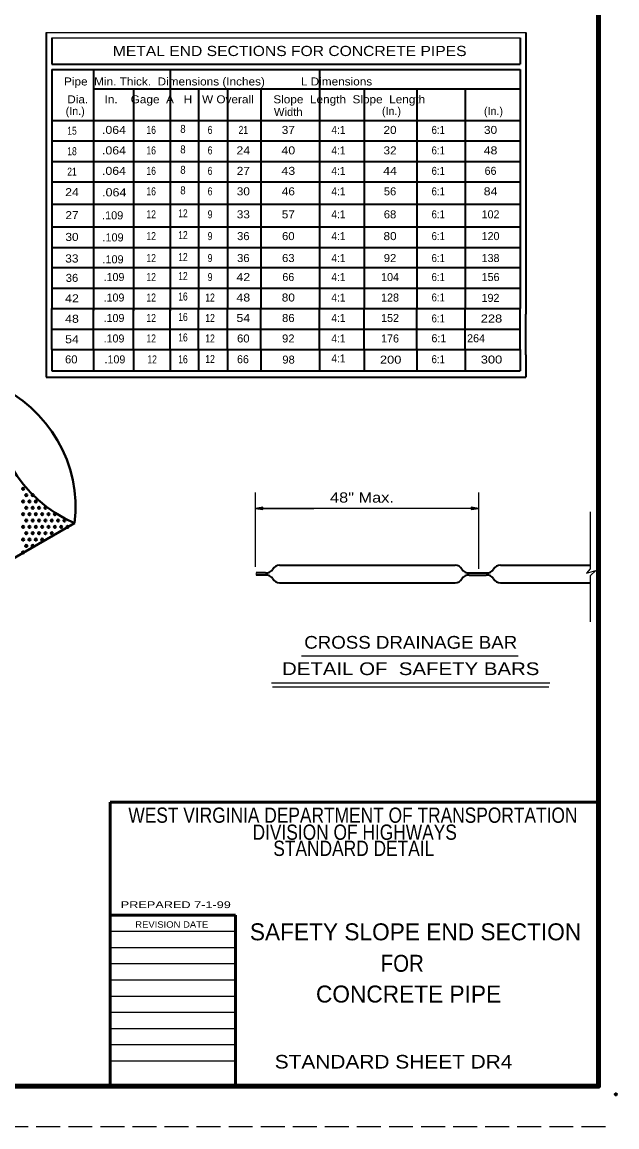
# Model space of a CAD drawing. Extents: x 832.1 to 867.4, y 728.3 to 750.3.
# Drawn here: x 860.12 to 867.43, y 728.31 to 741.88 of the extents above; entities that cross this region are included whole.
import ezdxf
from ezdxf.enums import TextEntityAlignment as Align

# ---------------------------------------------------------------- set-up
doc = ezdxf.new("R2010")
doc.units = 0
doc.header["$LTSCALE"] = 0.049
doc.header["$PDMODE"] = 32
doc.header["$PDSIZE"] = 0.0245
doc.linetypes.add('LONG_DASHED', pattern=[7.5, 6, -1.5])
for name, color, linetype, lineweight in [('1', 7, 'Continuous', 40), ('2', 7, 'Continuous', 25), ('3', 7, 'Continuous', 40), ('6', 7, 'Continuous', 25), ('7', 7, 'Continuous', 35), ('8', 7, 'Continuous', 25)]:
    doc.layers.add(name, color=color, linetype=linetype, lineweight=lineweight)

msp = doc.modelspace()

# ---------------------------------------------------------------- hatches: boundary and pattern name
at = {"layer": '6'}
for points in [[(863.0785, 735.889), (863.0785, 735.92025), (862.98475, 735.90467), (862.98475, 735.90467)], [(865.63558, 735.92025), (865.63558, 735.889), (865.72933, 735.90467), (865.72933, 735.90467)]]:
    msp.add_hatch(color=256, dxfattribs=at).paths.add_polyline_path(points)

# ---------------------------------------------------------------- linework, layer by layer
at = {"layer": '1', "lineweight": 53}
for p, q in [((867.20183, 732.29775), (861.20183, 732.29775)), ((861.20183, 728.80792), (861.20183, 732.29775)), ((867.20183, 728.80792), (867.20183, 731.30692)), ((862.73975, 730.90692), (861.20183, 730.90692)), ((862.73975, 728.80792), (862.73975, 730.90692)), ((861.20183, 730.21792), (861.20183, 728.80792)), ((867.20183, 728.80792), (861.20183, 728.80792))]:
    msp.add_line(p, q, dxfattribs=at)
at = {"layer": '1', "lineweight": 25}
for p, q in [((862.73975, 730.70692), (861.20183, 730.70692)), ((862.73975, 730.50792), (861.20183, 730.50792)), ((862.73975, 730.30892), (861.20183, 730.30892)), ((862.73975, 730.10992), (861.20183, 730.10992)), ((862.73975, 729.91092), (861.20183, 729.91092)), ((862.73975, 729.71192), (861.20183, 729.71192)), ((862.73975, 729.51292), (861.20183, 729.51292)), ((862.73975, 729.31392), (861.20183, 729.31392)), ((862.73975, 729.11492), (861.20183, 729.11492))]:
    msp.add_line(p, q, dxfattribs=at)
at = {"layer": '1', "linetype": 'LONG_DASHED', "lineweight": 25}
msp.add_line((867.28517, 728.30792), (832.08517, 728.30792), dxfattribs=at)
at = {"layer": '1', "lineweight": 158}
msp.add_lwpolyline([(867.20183, 749.80792), (867.20183, 728.80792), (834.70183, 728.80792)], dxfattribs=at)
at = {"layer": '1'}
for p in [(860.13158, 736.14583), (860.13158, 735.98958), (860.17058, 736.06775), (860.20967, 735.98958), (860.24875, 736.06775), (860.28783, 735.98958), (860.17058, 735.9115), (860.24875, 735.9115), (860.32683, 735.9115), (860.405, 735.9115), (860.13158, 735.83333), (860.17058, 735.75525), (860.20967, 735.83333), (860.24875, 735.75525), (860.28783, 735.83333), (860.32683, 735.75525), (860.36592, 735.83333), (860.405, 735.75525), (860.44408, 735.83333), (860.48308, 735.75525), (860.52217, 735.83333), (860.56125, 735.75525), (860.63933, 735.75525), (860.13158, 735.67708), (860.17058, 735.599), (860.20967, 735.67708), (860.24875, 735.599), (860.28783, 735.67708), (860.32683, 735.599), (860.36592, 735.67708), (860.405, 735.599), (860.44408, 735.67708), (860.48308, 735.599), (860.52217, 735.67708), (860.60033, 735.67708), (860.67842, 735.67708), (860.13158, 735.52083), (860.17058, 735.44275), (860.20967, 735.52083), (860.24875, 735.44275), (860.28783, 735.52083), (860.36592, 735.52083), (860.13158, 735.36458), (867.20183, 728.80792), (867.41483, 728.70792)]:
    msp.add_point(p, dxfattribs=at)
at = {"layer": '2', "lineweight": 35}
for p, q in [((863.28317, 735.20875), (865.43825, 735.20875)), ((865.99717, 735.20875), (867.09542, 735.20875)), ((863.10825, 735.11333), (862.99458, 735.11333)), ((863.10825, 735.084), (862.99458, 735.084)), ((865.61308, 735.11333), (865.82225, 735.11333)), ((865.61308, 735.084), (865.82225, 735.084)), ((863.28317, 734.98858), (865.43825, 734.98858)), ((865.99717, 734.98858), (867.09542, 734.98858))]:
    msp.add_line(p, q, dxfattribs=at)
at = {"layer": '2', "lineweight": 13}
msp.add_line((862.99458, 735.084), (862.99458, 735.11333), dxfattribs=at)
at = {"layer": '2', "lineweight": 35}
for centre, radius, start, end in [((863.28808, 735.10567), 0.10316, 92.71823, 149.93915), ((865.43332, 735.10567), 0.10316, 30.06085, 87.28177), ((866.00204, 735.10567), 0.10316, 92.71823, 149.93915), ((863.11782, 735.20876), 0.09592, 264.29764, 327.58696), ((863.11782, 734.98852), 0.09592, 32.41304, 95.70236), ((865.60357, 735.20876), 0.09592, 212.41304, 275.70236), ((865.60357, 734.98852), 0.09592, 84.29764, 147.58696), ((865.83178, 735.20876), 0.09592, 264.29764, 327.58696), ((865.83178, 734.98852), 0.09592, 32.41304, 95.70236), ((863.28808, 735.09161), 0.10316, 210.06085, 267.28177), ((865.43332, 735.09161), 0.10316, 272.71823, 329.93915), ((866.00204, 735.09161), 0.10316, 210.06085, 267.28177)]:
    msp.add_arc(centre, radius, start, end, dxfattribs=at)
at = {"layer": '3'}
msp.add_line((858.82417, 734.60267), (860.76433, 735.72283), dxfattribs=at)
for centre, start, end in [((861.41365, 737.23473), 173.24204, 246.75796), ((859.13031, 735.91644), 353.24204, 66.75796)]:
    msp.add_arc(centre, 1.64545, start, end, dxfattribs=at)
at = {"layer": '6'}
for p, q in [((862.98475, 735.18792), (862.98475, 736.10033)), ((865.72933, 735.16225), (865.72933, 736.10033)), ((865.72933, 735.90467), (862.98475, 735.90467)), ((863.0785, 735.90467), (863.7015, 735.90467)), ((865.63558, 735.90467), (865.34767, 735.90467)), ((867.09667, 735.86183), (867.09667, 735.161)), ((867.09667, 735.07658), (867.09667, 734.51033)), ((863.54983, 734.0945), (866.21367, 734.0945)), ((863.18392, 733.76183), (866.60267, 733.76183)), ((863.19483, 733.71133), (866.59175, 733.71133))]:
    msp.add_line(p, q, dxfattribs=at)
for points in [[(863.0785, 735.889), (863.0785, 735.92025), (862.98475, 735.90467), (862.98475, 735.90467)], [(865.63558, 735.92025), (865.63558, 735.889), (865.72933, 735.90467), (865.72933, 735.90467)]]:
    msp.add_lwpolyline(points, close=True, dxfattribs=at)
msp.add_lwpolyline([(867.09792, 735.1635), (867.05142, 735.10717), (867.16758, 735.14142), (867.09792, 735.07658)], dxfattribs=at)
at = {"layer": '7'}
for p, q in [((860.41558, 741.74967), (860.41558, 738.29175)), ((866.30608, 741.74967), (866.30608, 738.29175)), ((860.48225, 741.683), (860.48225, 741.35992)), ((866.23942, 741.683), (866.23942, 741.35992)), ((860.48225, 741.35992), (866.23942, 741.35992)), ((860.48225, 741.29325), (866.23942, 741.29325)), ((860.48225, 741.29325), (860.48225, 738.35842)), ((860.99642, 741.29325), (860.99642, 738.337)), ((861.93867, 741.29325), (861.93867, 738.32983)), ((863.77483, 741.29325), (863.77483, 738.35842)), ((866.23942, 741.29325), (866.23942, 738.35842)), ((860.99642, 741.058), (866.23942, 741.058)), ((861.486, 741.058), (861.486, 738.32983)), ((862.285, 741.058), (862.285, 738.34408)), ((862.64183, 741.058), (862.64183, 738.35842)), ((863.05408, 741.058), (863.05408, 738.35842)), ((864.32158, 741.058), (864.32158, 738.35842)), ((864.96758, 741.058), (864.96758, 738.35842)), ((865.56092, 741.058), (865.56092, 738.35842)), ((860.48225, 740.66825), (866.23942, 740.66825)), ((860.48225, 740.41683), (866.23942, 740.41683)), ((860.48225, 740.16542), (866.23942, 740.16542)), ((860.48225, 739.914), (866.23942, 739.914)), ((860.48225, 739.63908), (866.23942, 739.63908)), ((860.48225, 739.36408), (866.23942, 739.36408)), ((860.48225, 739.10825), (866.23942, 739.10825)), ((860.48225, 738.86125), (866.23942, 738.86125)), ((860.48225, 738.60983), (866.23942, 738.60983)), ((860.48225, 738.35842), (866.23942, 738.35842)), ((860.48225, 737.8555), (860.48225, 738.35842)), ((860.99642, 737.8555), (860.99642, 738.35842)), ((861.486, 737.8555), (861.486, 738.35842)), ((861.93867, 737.8555), (861.93867, 738.35842)), ((862.285, 737.8555), (862.285, 738.35842)), ((862.64183, 737.8555), (862.64183, 738.35842)), ((863.05408, 737.8555), (863.05408, 738.35842)), ((863.77483, 737.8555), (863.77483, 738.35842)), ((864.32158, 737.8555), (864.32158, 738.35842)), ((864.96758, 737.8555), (864.96758, 738.35842)), ((865.56092, 737.8555), (865.56092, 738.35842)), ((866.23683, 737.856), (866.23942, 738.35842)), ((860.41558, 738.29175), (860.41558, 738.02017)), ((866.30608, 737.78883), (866.30608, 738.29175)), ((860.48225, 738.10692), (866.23942, 738.10692)), ((860.41558, 738.02017), (860.41558, 737.51725)), ((860.48225, 737.856), (866.23683, 737.856)), ((860.48225, 737.8555), (860.48225, 737.59533)), ((860.99642, 737.8555), (860.99642, 737.59533)), ((861.486, 737.8555), (861.486, 737.59533)), ((861.93867, 737.8555), (861.93867, 737.59533)), ((862.285, 737.8555), (862.285, 737.59533)), ((862.64183, 737.8555), (862.64183, 737.59533)), ((863.05408, 737.8555), (863.05408, 737.59533)), ((863.77483, 737.8555), (863.77483, 737.59533)), ((864.32158, 737.8555), (864.32158, 737.59533)), ((864.96758, 737.8555), (864.96758, 737.59533)), ((865.56092, 737.8555), (865.56092, 737.59533)), ((866.23683, 737.856), (866.23683, 737.59533)), ((866.30608, 737.78883), (866.30608, 737.51725)), ((860.41558, 737.51725), (866.30608, 737.51725)), ((860.48225, 737.59533), (866.23683, 737.59533))]:
    msp.add_line(p, q, dxfattribs=at)
at = {"layer": '7', "lineweight": 25}
for p, q in [((860.41558, 741.74967), (866.30608, 741.74967)), ((860.48225, 741.683), (866.23942, 741.683))]:
    msp.add_line(p, q, dxfattribs=at)

# ---------------------------------------------------------------- texts
at = {"layer": '1'}
for s, height, width, p in [('WEST VIRGINIA DEPARTMENT OF TRANSPORTATION', 0.1875, 0.85, (864.18358, 732.04283)), ('DIVISION OF HIGHWAYS', 0.1875, 0.85, (864.20546, 731.83392)), ('STANDARD DETAIL', 0.1875, 0.85, (864.19417, 731.63575)), ('  PREPARED 7-1-99 ', 0.08333, 1.4, (861.98567, 730.99508)), ('STANDARD SHEET DR4       ', 0.1667, 1.15, (864.93204, 729.025))]:
    msp.add_text(s, height=height, dxfattribs=dict(at, width=width)).set_placement(p, align=Align.CENTER)
at = {"layer": '1', "width": 1.1}
msp.add_text('REVISION DATE', height=0.079, dxfattribs=at).set_placement((861.50892, 730.75425))
at = {"layer": '3'}
for s, height, width, p in [('METAL END SECTIONS FOR CONCRETE PIPES', 0.125, 1.15, (863.4065, 741.46008)), ('CROSS DRAINAGE BAR', 0.1562, 1.1, (864.89387, 734.18125)), ('DETAIL OF  SAFETY BARS', 0.1562, 1.2, (864.89387, 733.85717)), ('FOR', 0.2083, 0.9, (864.78987, 730.213))]:
    msp.add_text(s, height=height, dxfattribs=dict(at, width=width)).set_placement(p, align=Align.CENTER)
for s, p in [('SAFETY SLOPE END SECTION', (864.95279, 730.59983)), ('CONCRETE PIPE ', (864.90583, 729.83542))]:
    msp.add_text(s, height=0.2083, dxfattribs=at).set_placement(p, align=Align.CENTER)
at = {"layer": '6', "width": 1.2}
msp.add_text('48" Max.', height=0.125, dxfattribs=at).set_placement((864.29467, 735.97558), align=Align.CENTER)
at = {"layer": '8'}
for s, height, width, p in [('Pipe  Min. Thick.  Dimensions (Inches)           L Dimensions', 0.09833, 1.1, (860.63433, 741.09883)), ('Dia.     In.    Gage  A   H   W Overall      Slope  Length  Slope  Length', 0.09833, 1.1, (860.67367, 740.87975)), ('.064', 0.1, 1.15, (861.10158, 739.73683)), ('60', 0.09833, 1.05, (860.64633, 737.6855)), ('98', 0.09833, 1.05, (863.31575, 737.68283))]:
    msp.add_text(s, height=height, dxfattribs=dict(at, width=width)).set_placement(p)
for s, p in [('(In.)', (860.77142, 740.73575)), ('(In.)', (864.65733, 740.73575)), ('(In.)', (865.91067, 740.73575)), ('66', (865.87462, 740.00092)), ('102', (865.87467, 739.46692)), ('120', (865.87467, 739.19958)), ('138', (865.87467, 738.93)), ('.109', (861.24788, 738.69675)), ('66', (863.38987, 738.69675)), ('104', (864.63971, 738.69675)), ('156', (865.87467, 738.69675)), ('.109', (861.24788, 738.44533)), ('128', (864.63975, 738.44533)), ('192', (865.87392, 738.441)), ('.109', (861.24788, 738.19383)), ('152', (864.63975, 738.19383)), ('.109', (861.24788, 737.94242)), ('176', (864.63967, 737.94242)), ('.109', (861.25929, 737.68533))]:
    msp.add_text(s, height=0.09833, dxfattribs=at).set_placement(p, align=Align.CENTER)
for s, width, p in [('Width', 1.05, (863.389, 740.72483)), ('8', 0.9, (862.09517, 740.51617)), ('15', 0.8, (860.73187, 740.49375)), ('.064', 1.15, (861.24783, 740.50375)), ('16', 0.8, (861.70488, 740.50375)), ('6', 0.8, (862.42825, 740.50375)), ('21', 0.8, (862.83696, 740.50375)), ('37', 1.1, (863.38979, 740.50375)), ('4:1', 0.95, (864.00513, 740.50375)), ('20', 1.1, (864.63971, 740.50375)), ('6:1', 0.9, (865.23217, 740.50375)), ('30', 1.1, (865.87471, 740.50375)), ('18', 0.8, (860.73187, 740.24233)), ('.064', 1.15, (861.24783, 740.25233)), ('16', 0.8, (861.70488, 740.25233)), ('8', 0.9, (862.09517, 740.26467)), ('6', 0.8, (862.42825, 740.25233)), ('24', 1.15, (862.83692, 740.25233)), ('40', 1.15, (863.38983, 740.25233)), ('4:1', 0.95, (864.00513, 740.25233)), ('32', 1.1, (864.63971, 740.25233)), ('6:1', 0.9, (865.23217, 740.25233)), ('48', 1.15, (865.87467, 740.25233)), ('21', 0.8, (860.73187, 739.99083)), ('.064', 1.15, (861.24783, 740.00092)), ('16', 0.8, (861.70488, 740.00092)), ('8', 0.9, (862.09517, 740.01325)), ('6', 0.8, (862.42825, 740.00092)), ('27', 1.1, (862.83696, 740.00092)), ('43', 1.15, (863.38983, 740.00092)), ('4:1', 0.95, (864.00513, 740.00092)), ('44', 1.15, (864.63975, 740.00092)), ('6:1', 0.9, (865.23217, 740.00092)), ('24', 1.15, (860.73183, 739.73942)), ('16', 0.8, (861.70488, 739.7495)), ('8', 0.9, (862.09517, 739.76183)), ('6', 0.8, (862.42825, 739.7495)), ('30', 1.1, (862.83696, 739.7495)), ('46', 1.1, (863.38987, 739.7495)), ('4:1', 0.95, (864.00513, 739.7495)), ('56', 1.05, (864.63971, 739.7495)), ('6:1', 0.9, (865.23217, 739.7495)), ('84', 1.15, (865.87467, 739.7495)), ('27', 1.1, (860.73187, 739.45683)), ('12', 0.8, (861.70488, 739.46692)), ('12', 0.8, (862.09512, 739.47925)), ('9', 0.8, (862.42825, 739.46692)), ('33', 1.1, (862.83696, 739.46692)), ('57', 1.1, (863.38979, 739.46692)), ('4:1', 0.95, (864.00513, 739.46692)), ('68', 1.05, (864.63971, 739.46692)), ('6:1', 0.9, (865.23217, 739.46692)), ('30', 1.1, (860.73187, 739.1895)), ('12', 0.8, (861.70488, 739.19958)), ('12', 0.8, (862.09512, 739.21192)), ('9', 0.8, (862.42825, 739.19958)), ('36', 1.05, (862.83696, 739.19958)), ('60', 1.05, (863.38987, 739.19958)), ('4:1', 0.95, (864.00513, 739.19958)), ('80', 1.1, (864.63971, 739.19958)), ('6:1', 0.9, (865.23217, 739.19958)), ('12', 0.8, (861.70488, 738.93)), ('12', 0.8, (862.09512, 738.94233)), ('9', 0.8, (862.42825, 738.93)), ('36', 1.05, (862.83696, 738.93)), ('63', 1.05, (863.38987, 738.93)), ('4:1', 0.95, (864.00513, 738.93)), ('92', 1.05, (864.63971, 738.93)), ('6:1', 0.9, (865.23217, 738.93)), ('36', 1.05, (860.73187, 738.68667)), ('12', 0.8, (861.70488, 738.69675)), ('12', 0.8, (862.09512, 738.70908)), ('9', 0.8, (862.42825, 738.69675)), ('42', 1.15, (862.83692, 738.69675)), ('4:1', 0.95, (864.00513, 738.69675)), ('6:1', 0.9, (865.23217, 738.69675)), ('42', 1.15, (860.73183, 738.43525)), ('12', 0.8, (861.70488, 738.44533)), ('16', 0.8, (862.09512, 738.45767)), ('12', 0.8, (862.42829, 738.44533)), ('48', 1.15, (862.83692, 738.44533)), ('80', 1.1, (863.38987, 738.44533)), ('4:1', 0.95, (864.00513, 738.44533)), ('6:1', 0.9, (865.23217, 738.44667)), ('16', 0.8, (862.09512, 738.20625)), ('48', 1.15, (860.73183, 738.18383)), ('12', 0.8, (861.70488, 738.19383)), ('12', 0.8, (862.42829, 738.19383)), ('54', 1.15, (862.83692, 738.19383)), ('86', 1.05, (863.38987, 738.19383)), ('4:1', 0.95, (864.00513, 738.19383)), ('6:1', 0.9, (865.23217, 738.18858)), ('228', 1.2, (865.88621, 738.18742)), ('54', 1.15, (860.73183, 737.93242)), ('12', 0.8, (861.70488, 737.94242)), ('16', 0.8, (862.09512, 737.95483)), ('12', 0.8, (862.42829, 737.94242)), ('60', 1.05, (862.83696, 737.94242)), ('92', 1.05, (863.38987, 737.94242)), ('4:1', 0.95, (864.00513, 737.94242)), ('12', 0.8, (861.71629, 737.68533)), ('16', 0.8, (862.09512, 737.68708)), ('12', 0.8, (862.42829, 737.68975)), ('4:1', 0.95, (864.00513, 737.69767)), ('200', 1.2, (864.64721, 737.68192)), ('6:1', 0.9, (865.23217, 737.68758)), ('300', 1.2, (865.88621, 737.68375))]:
    msp.add_text(s, height=0.09833, dxfattribs=dict(at, width=width)).set_placement(p, align=Align.CENTER)
for s, height, p in [('.109', 0.1, (861.10158, 739.45425)), ('.109', 0.1, (861.10592, 739.18333)), ('.109', 0.1, (861.10592, 738.91375)), ('6:1       264', 0.09833, (865.14833, 737.94475)), ('66', 0.09833, (862.75925, 737.68725))]:
    msp.add_text(s, height=height, dxfattribs=at).set_placement(p)
at = {"layer": '8', "width": 1.1}
msp.add_text('33', height=0.1, dxfattribs=at).set_placement((860.812, 738.92433), align=Align.RIGHT)

doc.saveas('drawing.dxf')
